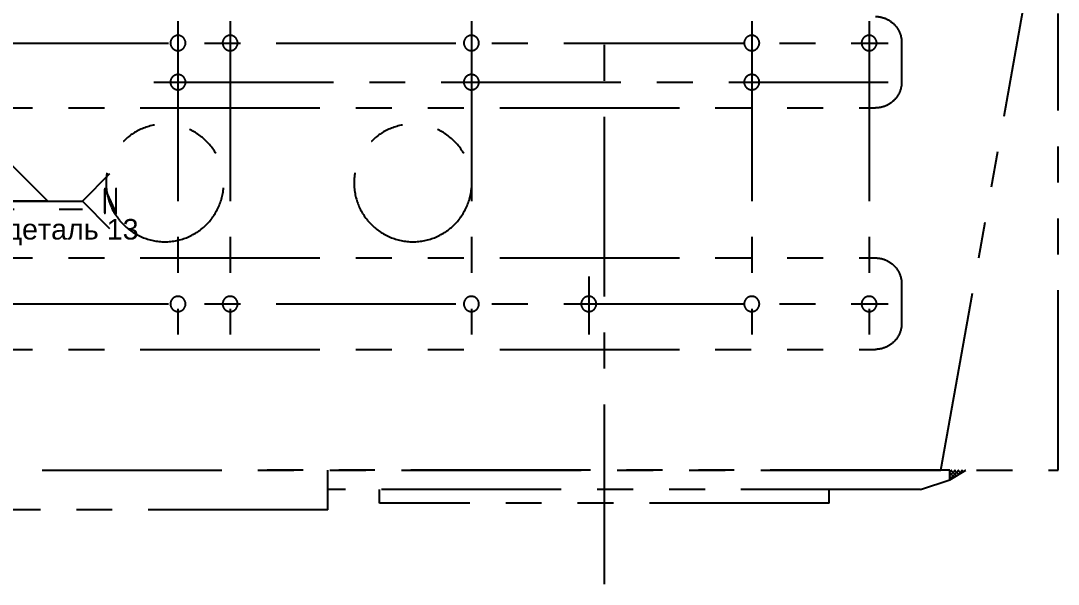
# Model space of a CAD drawing. Header units: millimetres. Extents: x 0 to 14700, y -398 to 10395.
# Drawn here: x 8102 to 10123, y 3565 to 4662 of the extents above; entities that cross this region are included whole.
import ezdxf
from ezdxf.enums import TextEntityAlignment as Align

# ---------------------------------------------------------------- set-up
doc = ezdxf.new("R2010")
doc.units = ezdxf.units.MM
doc.header["$LTSCALE"] = 350
for name, pattern in [('F', [0.75, 0.5, -0.25]), ('G', [2, 1.25, -0.25, 0.25, -0.25]), ('K', [2.5, 1.25, -0.25, 0.25, -0.25, 0.25, -0.25])]:
    doc.linetypes.add(name, pattern=pattern)
for name, color, linetype in [('01', 7, 'Continuous'), ('02', 1, 'Continuous'), ('04', 2, 'F'), ('05', 142, 'G'), ('07', 6, 'K'), ('13', 3, 'Continuous')]:
    doc.layers.add(name, color=color, linetype=linetype)
doc.styles.get("Standard").update_dxf_attribs({"font": 'isocp', "width": 0.707, "bigfont": 'intecad.shx'})

# ---------------------------------------------------------------- blocks, each defined once
blk = doc.blocks.new('A$C2F3B3551')
at = {"layer": '07', "linetype": 'K', "ltscale": 0.8}
h = blk.add_hatch(dxfattribs=at)
h.set_pattern_fill('_USER', color=6, scale=5, angle=45, style=0, double=1, pattern_type=0)
h.set_pattern_definition([(135, (11033.1927, -4964.1644), (3.535534, 3.535534), []), (45, (11033.1927, -4964.1644), (3.535534, -3.535534), [])])
h.paths.add_polyline_path([(179.8, 656.4), (211, 656.4), (211, 637.4)])
at = {"layer": '05', "color": 4, "linetype": 'G', "ltscale": 0.8}
blk.add_line((884, 434.2), (884, 1809.2), dxfattribs=at)
at = {"layer": '05', "color": 142, "linetype": 'G', "ltscale": 0.8}
for p, q in [((368.4, 1530.2), (368.4, 920.6)), ((597, 1530.2), (597, 920.6)), ((1143.1, 1530.2), (1143.1, 920.6)), ((1613, 1530.2), (1613, 920.6)), ((1714.6, 1530.2), (1714.6, 920.6)), ((8803.1, 1487.8), (331.2, 1487.8)), ((1761.8, 1411.6), (331.2, 1411.6)), ((8803.1, 979.8), (331.2, 979.8))]:
    blk.add_line(p, q, dxfattribs=at)
at = {"layer": '07', "color": 6, "linetype": 'K', "ltscale": 0.8}
for p, q in [((229, 656.4), (4.2, 1911.3)), ((0, 656.4), (0, 1545.4)), ((305, 1488.4), (305, 1412.4)), ((8788, 1361.4), (356, 1361.4)), ((8788, 1069.4), (356, 1069.4)), ((914.5, 1033.1), (914.5, 920.6)), ((305, 1018.4), (305, 942.4)), ((8788, 891.4), (356, 891.4)), ((8979, 656.4), (0, 656.4)), ((211, 637.4), (179.8, 656.4)), ((211, 656.4), (1580.2, 656.4)), ((211, 637.4), (211, 656.4)), ((1422.5, 579.2), (1422.5, 656.4)), ((268, 618.4), (211, 637.4)), ((268, 618.4), (1422.5, 618.4)), ((446.3, 591.9), (446.3, 618.4)), ((1321.8, 591.9), (1321.8, 618.4)), ((446.3, 591.9), (1321.8, 591.9)), ((1422.5, 579.2), (6121.5, 579.2))]:
    blk.add_line(p, q, dxfattribs=at)
for centre, radius in [((368.4, 1487.8), 14.8), ((597, 1487.8), 14.8), ((1143.1, 1487.8), 14.8), ((1613, 1487.8), 14.8), ((1714.6, 1487.8), 14.8), ((597, 1411.6), 14.8), ((1143.1, 1411.6), 14.8), ((1714.6, 1411.6), 14.8), ((1257, 1215.4), 114.5), ((1740, 1215.4), 114.5), ((368.4, 979.8), 14.8), ((597, 979.8), 14.8), ((914.5, 979.8), 14.8), ((1143.1, 979.8), 14.8), ((1613, 979.8), 14.8), ((1714.6, 979.8), 14.8)]:
    blk.add_circle(centre, radius, dxfattribs=at)
for centre, start, end in [((356, 1488.4), 90, 180), ((356, 1412.4), 180, 270), ((356, 1018.4), 90, 180), ((356, 942.4), 180, 270)]:
    blk.add_arc(centre, 51, start, end, dxfattribs=at)
blk = doc.blocks.new('*U133', base_point=(7760.3, 4102.9))
at = {"layer": '01'}
blk.add_lwpolyline([(8843.6, 3716.8), (8791.1, 3716.8), (8791.1, 3764.8), (8843.6, 3764.8)], dxfattribs=at)
blk.add_lwpolyline([(8948.6, 3774.6), (9023.6, 3699.6), (8948.6, 3699.6)], close=True, dxfattribs=at)
blk.add_solid([(8783.6, 3827.1), (8858.6, 3774.6), (8783.6, 3699.6), (8783.6, 3774.6)], dxfattribs=at)
at = {"layer": '02'}
for points in [[(7812, 4112.4), (8270, 4197), (8783.6, 3699.6), (9091.1, 3699.6)], [(9144.1, 3752.6), (9091.1, 3699.6), (9144.1, 3646.5)]]:
    blk.add_lwpolyline(points, dxfattribs=at)
blk.add_lwpolyline([(7760.3, 4102.9, 0, 12, 0), (7812, 4112.4, 12, 12, 0)], format="xyseb", dxfattribs=at)
at = {"layer": '04'}
blk.add_line((8783.6, 3683.8), (9091.1, 3683.8), dxfattribs=at)
at = {"layer": '13', "width": 0.707}
blk.add_text('10', height=52.5, dxfattribs=at).set_placement((8858.6, 3716.8))
at = {"layer": '13', "width": 1.010989}
blk.add_text('N', height=52.5, dxfattribs=at).set_placement((9128.6, 3673.3), (9163.1, 3673.3), align=Align.FIT)

msp = doc.modelspace()

# ---------------------------------------------------------------- block references
at = {"layer": '01'}
msp.add_blockref('*U133', (6891.66, 4714.31), dxfattribs=at)
at = {"layer": '05', "color": 142, "linetype": 'G', "xscale": -1}
msp.add_blockref('A$C2F3B3551', (10123.35, 3130.88), dxfattribs=at)

# ---------------------------------------------------------------- texts
at = {"layer": '01', "insert": (7874.37, 4276.09), "char_height": 40, "attachment_point": 1}
msp.add_mtext('{\\fArial|b0|i0|c204|p34;\\W1;\\C3;Только деталь 13}', dxfattribs=at)

doc.saveas('drawing.dxf')
